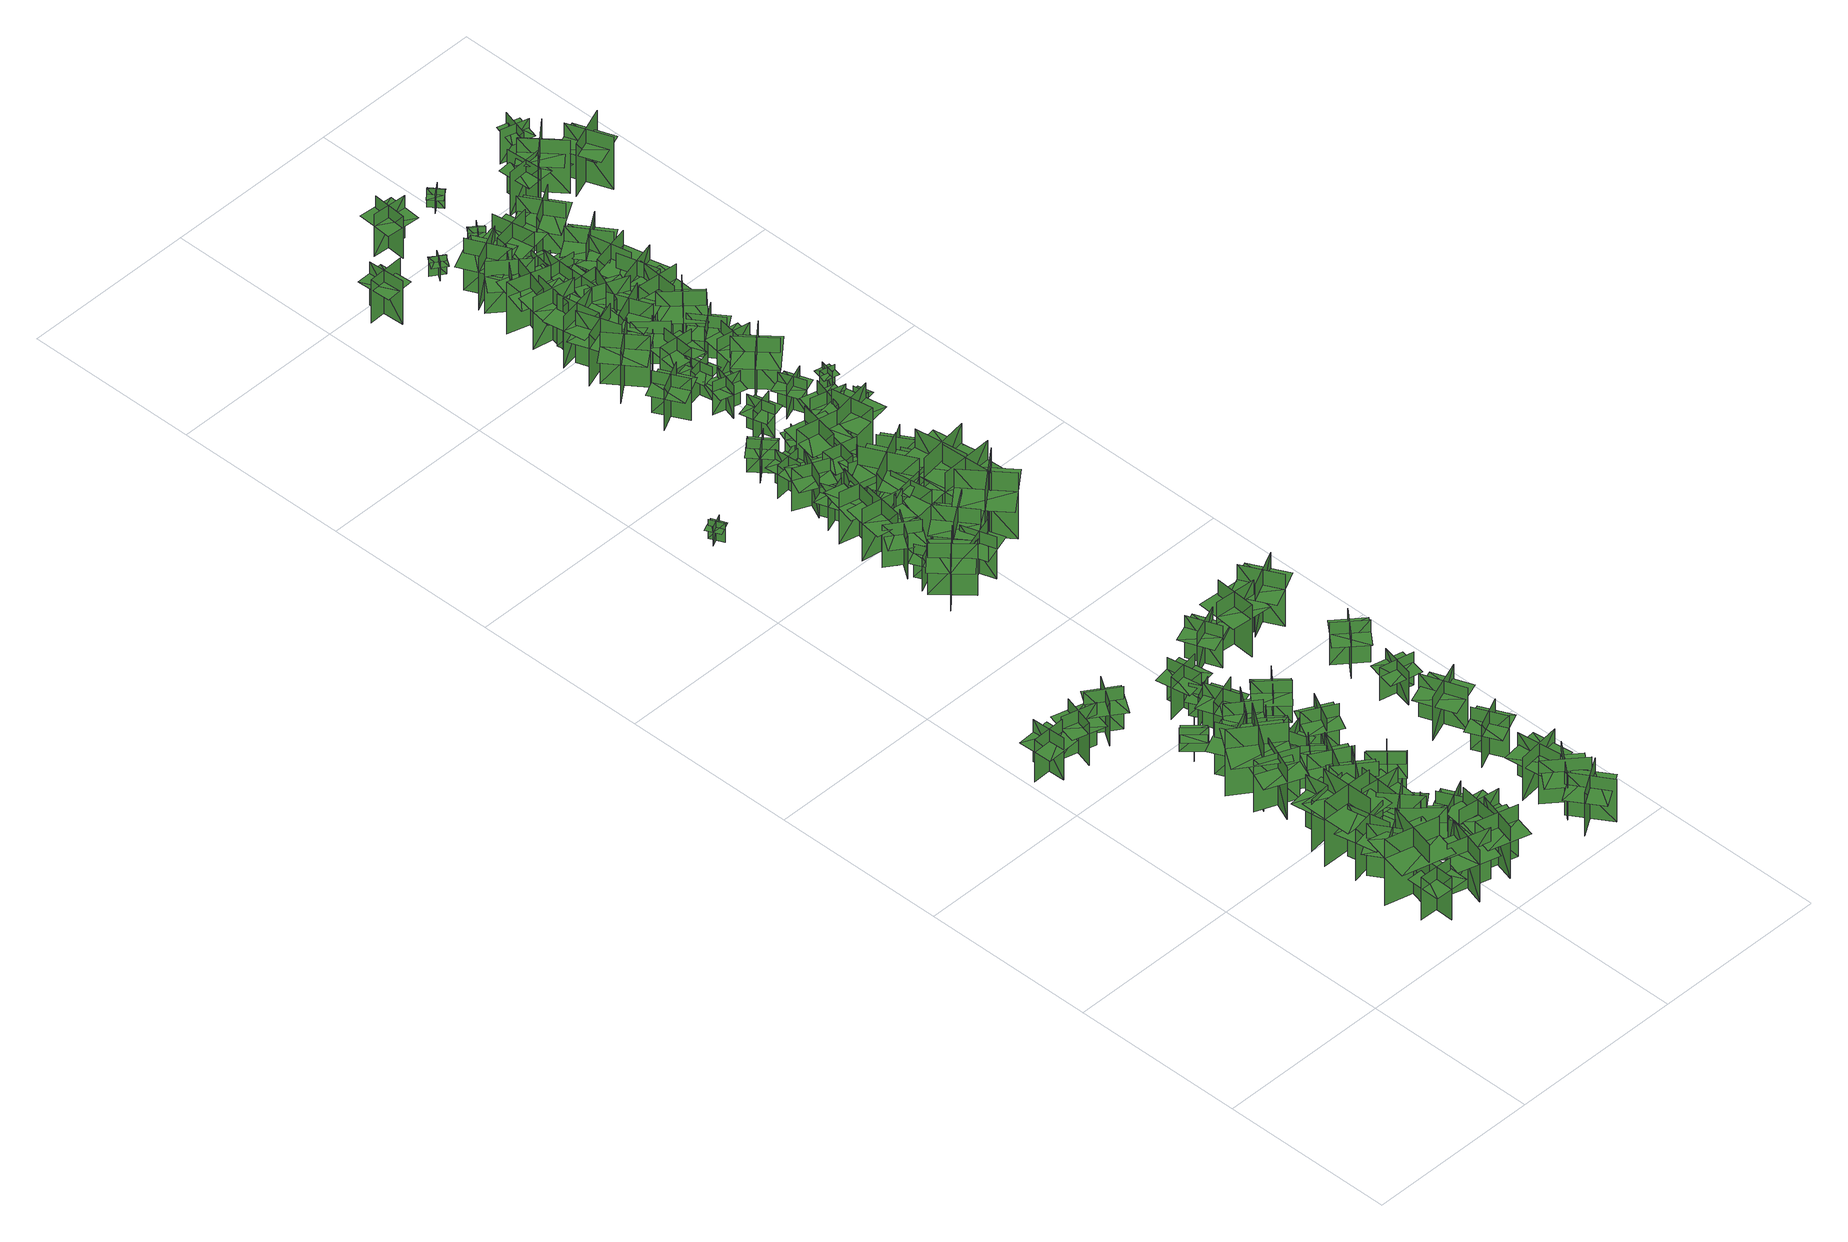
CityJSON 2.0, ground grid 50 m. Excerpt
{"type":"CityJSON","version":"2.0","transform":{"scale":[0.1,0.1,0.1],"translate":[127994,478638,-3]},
"CityObjects":{
"tree1":{"type":"SolitaryVegetationObject","geometry":[{"type":"MultiSurface","lod":"1","boundaries":[[[0,1,2]],[[0,2,3]],[[4,5,6]],[[4,6,7]],[[8,9,10]],[[8,10,11]],[[8,11,12]],[[8,12,13]]]}]},
"tree2":{"type":"SolitaryVegetationObject","geometry":[{"type":"MultiSurface","lod":"1","boundaries":[[[14,15,16]],[[14,16,17]],[[18,19,20]],[[18,20,21]],[[22,23,24]],[[22,24,25]],[[22,25,26]],[[22,26,27]]]}]},
"tree3":{"type":"SolitaryVegetationObject","geometry":[{"type":"MultiSurface","lod":"1","boundaries":[[[28,29,30]],[[28,30,31]],[[32,33,34]],[[32,34,35]],[[36,37,38]],[[36,38,39]],[[36,39,40]],[[36,40,41]]]}]},
"tree4":{"type":"SolitaryVegetationObject","geometry":[{"type":"MultiSurface","lod":"1","boundaries":[[[42,43,44]],[[42,44,45]],[[46,47,48]],[[46,48,49]],[[50,51,52]],[[50,52,53]],[[50,53,54]],[[50,54,55]]]}]},
"tree5":{"type":"SolitaryVegetationObject","geometry":[{"type":"MultiSurface","lod":"1","boundaries":[[[56,57,58]],[[56,58,59]],[[60,61,62]],[[60,62,63]],[[64,65,66]],[[64,66,67]],[[64,67,68]],[[64,68,69]]]}]},
"tree6":{"type":"SolitaryVegetationObject","geometry":[{"type":"MultiSurface","lod":"1","boundaries":[[[70,71,72]],[[70,72,73]],[[74,75,76]],[[74,76,77]],[[78,79,80]],[[78,80,81]],[[78,81,82]],[[78,82,83]]]}]},
"tree7":{"type":"SolitaryVegetationObject","geometry":[{"type":"MultiSurface","lod":"1","boundaries":[[[84,85,86]],[[84,86,87]],[[88,89,90]],[[88,90,91]],[[92,93,94]],[[92,94,95]],[[92,95,96]],[[92,96,97]]]}]},
"tree8":{"type":"SolitaryVegetationObject","geometry":[{"type":"MultiSurface","lod":"1","boundaries":[[[98,99,100]],[[98,100,101]],[[102,103,104]],[[102,104,105]],[[106,107,108]],[[106,108,109]],[[106,109,110]],[[106,110,111]]]}]},
"tree9":{"type":"SolitaryVegetationObject","geometry":[{"type":"MultiSurface","lod":"1","boundaries":[[[112,113,114]],[[112,114,115]],[[116,117,118]],[[116,118,119]],[[120,121,122]],[[120,122,123]],[[120,123,124]],[[120,124,125]]]}]},
"tree10":{"type":"SolitaryVegetationObject","geometry":[{"type":"MultiSurface","lod":"1","boundaries":[[[126,127,128]],[[126,128,129]],[[130,131,132]],[[130,132,133]],[[134,135,136]],[[134,136,137]],[[134,137,138]],[[134,138,139]]]}]},
"tree11":{"type":"SolitaryVegetationObject","geometry":[{"type":"MultiSurface","lod":"1","boundaries":[[[140,141,142]],[[140,142,143]],[[144,145,146]],[[144,146,147]],[[148,149,150]],[[148,150,151]],[[148,151,152]],[[148,152,153]]]}]},
"tree12":{"type":"SolitaryVegetationObject","geometry":[{"type":"MultiSurface","lod":"1","boundaries":[[[154,155,156]],[[154,156,157]],[[158,159,160]],[[158,160,161]],[[162,163,164]],[[162,164,165]],[[162,165,166]],[[162,166,167]]]}]},
"tree13":{"type":"SolitaryVegetationObject","geometry":[{"type":"MultiSurface","lod":"1","boundaries":[[[168,169,170]],[[168,170,171]],[[172,173,174]],[[172,174,175]],[[176,177,178]],[[176,178,179]],[[176,179,180]],[[176,180,181]]]}]},
"tree14":{"type":"SolitaryVegetationObject","geometry":[{"type":"MultiSurface","lod":"1","boundaries":[[[182,183,184]],[[182,184,185]],[[186,187,188]],[[186,188,189]],[[190,191,192]],[[190,192,193]],[[190,193,194]],[[190,194,195]]]}]},
"tree15":{"type":"SolitaryVegetationObject","geometry":[{"type":"MultiSurface","lod":"1","boundaries":[[[196,197,198]],[[196,198,199]],[[200,201,202]],[[200,202,203]],[[204,205,206]],[[204,206,207]],[[204,207,208]],[[204,208,209]]]}]},
"tree16":{"type":"SolitaryVegetationObject","geometry":[{"type":"MultiSurface","lod":"1","boundaries":[[[210,211,212]],[[210,212,213]],[[214,215,216]],[[214,216,217]],[[218,219,220]],[[218,220,221]],[[218,221,222]],[[218,222,223]]]}]},
"tree17":{"type":"SolitaryVegetationObject","geometry":[{"type":"MultiSurface","lod":"1","boundaries":[[[224,225,226]],[[224,226,227]],[[228,229,230]],[[228,230,231]],[[232,233,234]],[[232,234,235]],[[232,235,236]],[[232,236,237]]]}]},
"tree18":{"type":"SolitaryVegetationObject","geometry":[{"type":"MultiSurface","lod":"1","boundaries":[[[238,239,240]],[[238,240,241]],[[242,243,244]],[[242,244,245]],[[246,247,248]],[[246,248,249]],[[246,249,250]],[[246,250,251]]]}]},
"tree19":{"type":"SolitaryVegetationObject","geometry":[{"type":"MultiSurface","lod":"1","boundaries":[[[252,253,254]],[[252,254,255]],[[256,257,258]],[[256,258,259]],[[260,261,262]],[[260,262,263]],[[260,263,264]],[[260,264,265]]]}]},
"tree20":{"type":"SolitaryVegetationObject","geometry":[{"type":"MultiSurface","lod":"1","boundaries":[[[266,267,268]],[[266,268,269]],[[270,271,272]],[[270,272,273]],[[274,275,276]],[[274,276,277]],[[274,277,278]],[[274,278,279]]]}]},
"tree21":{"type":"SolitaryVegetationObject","geometry":[{"type":"MultiSurface","lod":"1","boundaries":[[[280,281,282]],[[280,282,283]],[[284,285,286]],[[284,286,287]],[[288,289,290]],[[288,290,291]],[[288,291,292]],[[288,292,293]]]}]},
"tree22":{"type":"SolitaryVegetationObject","geometry":[{"type":"MultiSurface","lod":"1","boundaries":[[[294,295,296]],[[294,296,297]],[[298,299,300]],[[298,300,301]],[[302,303,304]],[[302,304,305]],[[302,305,306]],[[302,306,307]]]}]},
"tree23":{"type":"SolitaryVegetationObject","geometry":[{"type":"MultiSurface","lod":"1","boundaries":[[[308,309,310]],[[308,310,311]],[[312,313,314]],[[312,314,315]],[[316,317,318]],[[316,318,319]],[[316,319,320]],[[316,320,321]]]}]},
"tree24":{"type":"SolitaryVegetationObject","geometry":[{"type":"MultiSurface","lod":"1","boundaries":[[[322,323,324]],[[322,324,325]],[[326,327,328]],[[326,328,329]],[[330,331,332]],[[330,332,333]],[[330,333,334]],[[330,334,335]]]}]},
"tree25":{"type":"SolitaryVegetationObject","geometry":[{"type":"MultiSurface","lod":"1","boundaries":[[[336,337,338]],[[336,338,339]],[[340,341,342]],[[340,342,343]],[[344,345,346]],[[344,346,347]],[[344,347,348]],[[344,348,349]]]}]},
"tree26":{"type":"SolitaryVegetationObject","geometry":[{"type":"MultiSurface","lod":"1","boundaries":[[[350,351,352]],[[350,352,353]],[[354,355,356]],[[354,356,357]],[[358,359,360]],[[358,360,361]],[[358,361,362]],[[358,362,363]]]}]},
"tree27":{"type":"SolitaryVegetationObject","geometry":[{"type":"MultiSurface","lod":"1","boundaries":[[[364,365,366]],[[364,366,367]],[[368,369,370]],[[368,370,371]],[[372,373,374]],[[372,374,375]],[[372,375,376]],[[372,376,377]]]}]},
"tree28":{"type":"SolitaryVegetationObject","geometry":[{"type":"MultiSurface","lod":"1","boundaries":[[[378,379,380]],[[378,380,381]],[[382,383,384]],[[382,384,385]],[[386,387,388]],[[386,388,389]],[[386,389,390]],[[386,390,391]]]}]},
"tree29":{"type":"SolitaryVegetationObject","geometry":[{"type":"MultiSurface","lod":"1","boundaries":[[[392,393,394]],[[392,394,395]],[[396,397,398]],[[396,398,399]],[[400,401,402]],[[400,402,403]],[[400,403,404]],[[400,404,405]]]}]},
"tree30":{"type":"SolitaryVegetationObject","geometry":[{"type":"MultiSurface","lod":"1","boundaries":[[[406,407,408]],[[406,408,409]],[[410,411,412]],[[410,412,413]],[[414,415,416]],[[414,416,417]],[[414,417,418]],[[414,418,419]]]}]},
"tree31":{"type":"SolitaryVegetationObject","geometry":[{"type":"MultiSurface","lod":"1","boundaries":[[[420,421,422]],[[420,422,423]],[[424,425,426]],[[424,426,427]],[[428,429,430]],[[428,430,431]],[[428,431,432]],[[428,432,433]]]}]},
"tree32":{"type":"SolitaryVegetationObject","geometry":[{"type":"MultiSurface","lod":"1","boundaries":[[[434,435,436]],[[434,436,437]],[[438,439,440]],[[438,440,441]],[[442,443,444]],[[442,444,445]],[[442,445,446]],[[442,446,447]]]}]},
"tree33":{"type":"SolitaryVegetationObject","geometry":[{"type":"MultiSurface","lod":"1","boundaries":[[[448,449,450]],[[448,450,451]],[[452,453,454]],[[452,454,455]],[[456,457,458]],[[456,458,459]],[[456,459,460]],[[456,460,461]]]}]},
"tree34":{"type":"SolitaryVegetationObject","geometry":[{"type":"MultiSurface","lod":"1","boundaries":[[[462,463,464]],[[462,464,465]],[[466,467,468]],[[466,468,469]],[[470,471,472]],[[470,472,473]],[[470,473,474]],[[470,474,475]]]}]},
"tree35":{"type":"SolitaryVegetationObject","geometry":[{"type":"MultiSurface","lod":"1","boundaries":[[[476,477,478]],[[476,478,479]],[[480,481,482]],[[480,482,483]],[[484,485,486]],[[484,486,487]],[[484,487,488]],[[484,488,489]]]}]},
"tree36":{"type":"SolitaryVegetationObject","geometry":[{"type":"MultiSurface","lod":"1","boundaries":[[[490,491,492]],[[490,492,493]],[[494,495,496]],[[494,496,497]],[[498,499,500]],[[498,500,501]],[[498,501,502]],[[498,502,503]]]}]},
"tree37":{"type":"SolitaryVegetationObject","geometry":[{"type":"MultiSurface","lod":"1","boundaries":[[[504,505,506]],[[504,506,507]],[[508,509,510]],[[508,510,511]],[[512,513,514]],[[512,514,515]],[[512,515,516]],[[512,516,517]]]}]},
"tree38":{"type":"SolitaryVegetationObject","geometry":[{"type":"MultiSurface","lod":"1","boundaries":[[[518,519,520]],[[518,520,521]],[[522,523,524]],[[522,524,525]],[[526,527,528]],[[526,528,529]],[[526,529,530]],[[526,530,531]]]}]},
"tree39":{"type":"SolitaryVegetationObject","geometry":[{"type":"MultiSurface","lod":"1","boundaries":[[[532,533,534]],[[532,534,535]],[[536,537,538]],[[536,538,539]],[[540,541,542]],[[540,542,543]],[[540,543,544]],[[540,544,545]]]}]},
"tree40":{"type":"SolitaryVegetationObject","geometry":[{"type":"MultiSurface","lod":"1","boundaries":[[[546,547,548]],[[546,548,549]],[[550,551,552]],[[550,552,553]],[[554,555,556]],[[554,556,557]],[[554,557,558]],[[554,558,559]]]}]},
"tree41":{"type":"SolitaryVegetationObject","geometry":[{"type":"MultiSurface","lod":"1","boundaries":[[[560,561,562]],[[560,562,563]],[[564,565,566]],[[564,566,567]],[[568,569,570]],[[568,570,571]],[[568,571,572]],[[568,572,573]]]}]},
"tree42":{"type":"SolitaryVegetationObject","geometry":[{"type":"MultiSurface","lod":"1","boundaries":[[[574,575,576]],[[574,576,577]],[[578,579,580]],[[578,580,581]],[[582,583,584]],[[582,584,585]],[[582,585,586]],[[582,586,587]]]}]},
"tree43":{"type":"SolitaryVegetationObject","geometry":[{"type":"MultiSurface","lod":"1","boundaries":[[[588,589,590]],[[588,590,591]],[[592,593,594]],[[592,594,595]],[[596,597,598]],[[596,598,599]],[[596,599,600]],[[596,600,601]]]}]},
"tree44":{"type":"SolitaryVegetationObject","geometry":[{"type":"MultiSurface","lod":"1","boundaries":[[[602,603,604]],[[602,604,605]],[[606,607,608]],[[606,608,609]],[[610,611,612]],[[610,612,613]],[[610,613,614]],[[610,614,615]]]}]},
"tree45":{"type":"SolitaryVegetationObject","geometry":[{"type":"MultiSurface","lod":"1","boundaries":[[[616,617,618]],[[616,618,619]],[[620,621,622]],[[620,622,623]],[[624,625,626]],[[624,626,627]],[[624,627,628]],[[624,628,629]]]}]},
"tree46":{"type":"SolitaryVegetationObject","geometry":[{"type":"MultiSurface","lod":"1","boundaries":[[[630,631,632]],[[630,632,633]],[[634,635,636]],[[634,636,637]],[[638,639,640]],[[638,640,641]],[[638,641,642]],[[638,642,643]]]}]},
"tree47":{"type":"SolitaryVegetationObject","geometry":[{"type":"MultiSurface","lod":"1","boundaries":[[[644,645,646]],[[644,646,647]],[[648,649,650]],[[648,650,651]],[[652,653,654]],[[652,654,655]],[[652,655,656]],[[652,656,657]]]}]},
"tree48":{"type":"SolitaryVegetationObject","geometry":[{"type":"MultiSurface","lod":"1","boundaries":[[[658,659,660]],[[658,660,661]],[[662,663,664]],[[662,664,665]],[[666,667,668]],[[666,668,669]],[[666,669,670]],[[666,670,671]]]}]},
"tree49":{"type":"SolitaryVegetationObject","geometry":[{"type":"MultiSurface","lod":"1","boundaries":[[[672,673,674]],[[672,674,675]],[[676,677,678]],[[676,678,679]],[[680,681,682]],[[680,682,683]],[[680,683,684]],[[680,684,685]]]}]},
"tree50":{"type":"SolitaryVegetationObject","geometry":[{"type":"MultiSurface","lod":"1","boundaries":[[[686,687,688]],[[686,688,689]],[[690,691,692]],[[690,692,693]],[[694,695,696]],[[694,696,697]],[[694,697,698]],[[694,698,699]]]}]},
"tree51":{"type":"SolitaryVegetationObject","geometry":[{"type":"MultiSurface","lod":"1","boundaries":[[[700,701,702]],[[700,702,703]],[[704,705,706]],[[704,706,707]],[[708,709,710]],[[708,710,711]],[[708,711,712]],[[708,712,713]]]}]},
"tree52":{"type":"SolitaryVegetationObject","geometry":[{"type":"MultiSurface","lod":"1","boundaries":[[[714,715,716]],[[714,716,717]],[[718,719,720]],[[718,720,721]],[[722,723,724]],[[722,724,725]],[[722,725,726]],[[722,726,727]]]}]},
"tree53":{"type":"SolitaryVegetationObject","geometry":[{"type":"MultiSurface","lod":"1","boundaries":[[[728,729,730]],[[728,730,731]],[[732,733,734]],[[732,734,735]],[[736,737,738]],[[736,738,739]],[[736,739,740]],[[736,740,741]]]}]},
"tree54":{"type":"SolitaryVegetationObject","geometry":[{"type":"MultiSurface","lod":"1","boundaries":[[[742,743,744]],[[742,744,745]],[[746,747,748]],[[746,748,749]],[[750,751,752]],[[750,752,753]],[[750,753,754]],[[750,754,755]]]}]},
"tree55":{"type":"SolitaryVegetationObject","geometry":[{"type":"MultiSurface","lod":"1","boundaries":[[[756,757,758]],[[756,758,759]],[[760,761,762]],[[760,762,763]],[[764,765,766]],[[764,766,767]],[[764,767,768]],[[764,768,769]]]}]},
"tree56":{"type":"SolitaryVegetationObject","geometry":[{"type":"MultiSurface","lod":"1","boundaries":[[[770,771,772]],[[770,772,773]],[[774,775,776]],[[774,776,777]],[[778,779,780]],[[778,780,781]],[[778,781,782]],[[778,782,783]]]}]},
"tree57":{"type":"SolitaryVegetationObject","geometry":[{"type":"MultiSurface","lod":"1","boundaries":[[[784,785,786]],[[784,786,787]],[[788,789,790]],[[788,790,791]],[[792,793,794]],[[792,794,795]],[[792,795,796]],[[792,796,797]]]}]},
"tree58":{"type":"SolitaryVegetationObject","geometry":[{"type":"MultiSurface","lod":"1","boundaries":[[[798,799,800]],[[798,800,801]],[[802,803,804]],[[802,804,805]],[[806,807,808]],[[806,808,809]],[[806,809,810]],[[806,810,811]]]}]},
"tree59":{"type":"SolitaryVegetationObject","geometry":[{"type":"MultiSurface","lod":"1","boundaries":[[[812,813,814]],[[812,814,815]],[[816,817,818]],[[816,818,819]],[[820,821,822]],[[820,822,823]],[[820,823,824]],[[820,824,825]]]}]},
"tree60":{"type":"SolitaryVegetationObject","geometry":[{"type":"MultiSurface","lod":"1","boundaries":[[[826,827,828]],[[826,828,829]],[[830,831,832]],[[830,832,833]],[[834,835,836]],[[834,836,837]],[[834,837,838]],[[834,838,839]]]}]},
"tree61":{"type":"SolitaryVegetationObject","geometry":[{"type":"MultiSurface","lod":"1","boundaries":[[[840,841,842]],[[840,842,843]],[[844,845,846]],[[844,846,847]],[[848,849,850]],[[848,850,851]],[[848,851,852]],[[848,852,853]]]}]},
"tree62":{"type":"SolitaryVegetationObject","geometry":[{"type":"MultiSurface","lod":"1","boundaries":[[[854,855,856]],[[854,856,857]],[[858,859,860]],[[858,860,861]],[[862,863,864]],[[862,864,865]],[[862,865,866]],[[862,866,867]]]}]},
"tree63":{"type":"SolitaryVegetationObject","geometry":[{"type":"MultiSurface","lod":"1","boundaries":[[[868,869,870]],[[868,870,871]],[[872,873,874]],[[872,874,875]],[[876,877,878]],[[876,878,879]],[[876,879,880]],[[876,880,881]]]}]},
"tree64":{"type":"SolitaryVegetationObject","geometry":[{"type":"MultiSurface","lod":"1","boundaries":[[[882,883,884]],[[882,884,885]],[[886,887,888]],[[886,888,889]],[[890,891,892]],[[890,892,893]],[[890,893,894]],[[890,894,895]]]}]},
"tree65":{"type":"SolitaryVegetationObject","geometry":[{"type":"MultiSurface","lod":"1","boundaries":[[[896,897,898]],[[896,898,899]],[[900,901,902]],[[900,902,903]],[[904,905,906]],[[904,906,907]],[[904,908,909]],[[904,909,905]]]}]},
"tree66":{"type":"SolitaryVegetationObject","geometry":[{"type":"MultiSurface","lod":"1","boundaries":[[[910,911,912]],[[910,912,913]],[[914,915,916]],[[914,916,917]],[[918,919,920]],[[918,920,921]],[[918,921,922]],[[918,922,923]]]}]},
"tree67":{"type":"SolitaryVegetationObject","geometry":[{"type":"MultiSurface","lod":"1","boundaries":[[[924,925,926]],[[924,926,927]],[[928,929,930]],[[928,930,931]],[[932,933,934]],[[932,934,935]],[[932,935,936]],[[932,936,937]]]}]},
"tree68":{"type":"SolitaryVegetationObject","geometry":[{"type":"MultiSurface","lod":"1","boundaries":[[[938,939,940]],[[938,940,941]],[[942,943,944]],[[942,944,945]],[[946,947,948]],[[946,948,949]],[[946,949,950]],[[946,950,951]]]}]},
"tree69":{"type":"SolitaryVegetationObject","geometry":[{"type":"MultiSurface","lod":"1","boundaries":[[[952,953,954]],[[952,954,955]],[[956,957,958]],[[956,958,959]],[[960,961,962]],[[960,962,963]],[[960,963,964]],[[960,964,965]]]}]},
"tree70":{"type":"SolitaryVegetationObject","geometry":[{"type":"MultiSurface","lod":"1","boundaries":[[[966,967,968]],[[966,968,969]],[[970,971,972]],[[970,972,973]],[[974,975,976]],[[974,976,977]],[[974,977,978]],[[974,978,979]]]}]},
"tree71":{"type":"SolitaryVegetationObject","geometry":[{"type":"MultiSurface","lod":"1","boundaries":[[[980,981,982]],[[980,982,983]],[[984,985,986]],[[984,986,987]],[[988,989,990]],[[988,990,991]],[[988,991,992]],[[988,992,993]]]}]},
"tree72":{"type":"SolitaryVegetationObject","geometry":[{"type":"MultiSurface","lod":"1","boundaries":[[[994,995,996]],[[994,996,997]],[[998,999,1000]],[[998,1000,1001]],[[1002,1003,1004]],[[1002,1004,1005]],[[1002,1005,1006]],[[1002,1006,1007]]]}]},
"tree73":{"type":"SolitaryVegetationObject","geometry":[{"type":"MultiSurface","lod":"1","boundaries":[[[1008,1009,1010]],[[1008,1010,1011]],[[1012,1013,1014]],[[1012,1014,1015]],[[1016,1017,1018]],[[1016,1018,1019]],[[1016,1019,1020]],[[1016,1020,1021]]]}]},
"tree74":{"type":"SolitaryVegetationObject","geometry":[{"type":"MultiSurface","lod":"1","boundaries":[[[1022,1023,1024]],[[1022,1024,1025]],[[1026,1027,1028]],[[1026,1028,1029]],[[1030,1031,1032]],[[1030,1032,1033]],[[1030,1033,1034]],[[1030,1034,1035]]]}]},
"tree75":{"type":"SolitaryVegetationObject","geometry":[{"type":"MultiSurface","lod":"1","boundaries":[[[1036,1037,1038]],[[1036,1038,1039]],[[1040,1041,1042]],[[1040,1042,1043]],[[1044,1045,1046]],[[1044,1046,1047]],[[1044,1047,1048]],[[1044,1048,1049]]]}]},
"tree76":{"type":"SolitaryVegetationObject","geometry":[{"type":"MultiSurface","lod":"1","boundaries":[[[1050,1051,1052]],[[1050,1052,1053]],[[1054,1055,1056]],[[1054,1056,1057]],[[1058,1059,1060]],[[1058,1060,1061]],[[1058,1061,1062]],[[1058,1062,1063]]]}]},
"tree77":{"type":"SolitaryVegetationObject","geometry":[{"type":"MultiSurface","lod":"1","boundaries":[[[1064,1065,1066]],[[1064,1066,1067]],[[1068,1069,1070]],[[1068,1070,1071]],[[1072,1073,1074]],[[1072,1074,1075]],[[1072,1075,1076]],[[1072,1076,1077]]]}]},
"tree78":{"type":"SolitaryVegetationObject","geometry":[{"type":"MultiSurface","lod":"1","boundaries":[[[1078,1079,1080]],[[1078,1080,1081]],[[1082,1083,1084]],[[1082,1084,1085]],[[1086,1087,1088]],[[1086,1088,1089]],[[1086,1089,1090]],[[1086,1090,1091]]]}]},
"tree79":{"type":"SolitaryVegetationObject","geometry":[{"type":"MultiSurface","lod":"1","boundaries":[[[1092,1093,1094]],[[1092,1094,1095]],[[1096,1097,1098]],[[1096,1098,1099]],[[1100,1101,1102]],[[1100,1102,1103]],[[1100,1103,1104]],[[1100,1104,1105]]]}]},
"tree80":{"type":"SolitaryVegetationObject","geometry":[{"type":"MultiSurface","lod":"1","boundaries":[[[1106,1107,1108]],[[1106,1108,1109]],[[1110,1111,1112]],[[1110,1112,1113]],[[1114,1115,1116]],[[1114,1116,1117]],[[1114,1117,1118]],[[1114,1118,1119]]]}]},
"tree81":{"type":"SolitaryVegetationObject","geometry":[{"type":"MultiSurface","lod":"1","boundaries":[[[1120,1121,1122]],[[1120,1122,1123]],[[1124,1125,1126]],[[1124,1126,1127]],[[1128,1129,1130]],[[1128,1130,1131]],[[1128,1131,1132]],[[1128,1132,1133]]]}]},
"tree82":{"type":"SolitaryVegetationObject","geometry":[{"type":"MultiSurface","lod":"1","boundaries":[[[1134,1135,1136]],[[1134,1136,1137]],[[1138,1139,1140]],[[1138,1140,1141]],[[1142,1143,1144]],[[1142,1144,1145]],[[1142,1145,1146]],[[1142,1146,1147]]]}]},
"tree83":{"type":"SolitaryVegetationObject","geometry":[{"type":"MultiSurface","lod":"1","boundaries":[[[1148,1149,1150]],[[1148,1150,1151]],[[1152,1153,1154]],[[1152,1154,1155]],[[1156,1157,1158]],[[1156,1158,1159]],[[1156,1159,1160]],[[1156,1160,1161]]]}]},
"tree84":{"type":"SolitaryVegetationObject","geometry":[{"type":"MultiSurface","lod":"1","boundaries":[[[1162,1163,1164]],[[1162,1164,1165]],[[1166,1167,1168]],[[1166,1168,1169]],[[1170,1171,1172]],[[1170,1172,1173]],[[1170,1173,1174]],[[1170,1174,1175]]]}]},
"tree85":{"type":"SolitaryVegetationObject","geometry":[{"type":"MultiSurface","lod":"1","boundaries":[[[1176,1177,1178]],[[1176,1178,1179]],[[1180,1181,1182]],[[1180,1182,1183]],[[1184,1185,1186]],[[1184,1186,1187]],[[1184,1187,1188]],[[1184,1188,1189]]]}]},
"tree86":{"type":"SolitaryVegetationObject","geometry":[{"type":"MultiSurface","lod":"1","boundaries":[[[1190,1191,1192]],[[1190,1192,1193]],[[1194,1195,1196]],[[1194,1196,1197]],[[1198,1199,1200]],[[1198,1200,1201]],[[1198,1201,1202]],[[1198,1202,1203]]]}]},
"tree87":{"type":"SolitaryVegetationObject","geometry":[{"type":"MultiSurface","lod":"1","boundaries":[[[1204,1205,1206]],[[1204,1206,1207]],[[1208,1209,1210]],[[1208,1210,1211]],[[1212,1213,1214]],[[1212,1214,1215]],[[1212,1215,1216]],[[1212,1216,1217]]]}]},
"tree88":{"type":"SolitaryVegetationObject","geometry":[{"type":"MultiSurface","lod":"1","boundaries":[[[1218,1219,1220]],[[1218,1220,1221]],[[1222,1223,1224]],[[1222,1224,1225]],[[1226,1227,1228]],[[1226,1228,1229]],[[1226,1229,1230]],[[1226,1230,1231]]]}]},
"tree89":{"type":"SolitaryVegetationObject","geometry":[{"type":"MultiSurface","lod":"1","boundaries":[[[1232,1233,1234]],[[1232,1234,1235]],[[1236,1237,1238]],[[1236,1238,1239]],[[1240,1241,1242]],[[1240,1242,1243]],[[1240,1243,1244]],[[1240,1244,1245]]]}]},
"tree90":{"type":"SolitaryVegetationObject","geometry":[{"type":"MultiSurface","lod":"1","boundaries":[[[1246,1247,1248]],[[1246,1248,1249]],[[1250,1251,1252]],[[1250,1252,1253]],[[1254,1255,1256]],[[1254,1256,1257]],[[1254,1257,1258]],[[1254,1258,1259]]]}]},
"tree91":{"type":"SolitaryVegetationObject","geometry":[{"type":"MultiSurface","lod":"1","boundaries":[[[1260,1261,1262]],[[1260,1262,1263]],[[1264,1265,1266]],[[1264,1266,1267]],[[1268,1269,1270]],[[1268,1270,1271]],[[1268,1271,1272]],[[1268,1272,1273]]]}]},
"tree92":{"type":"SolitaryVegetationObject","geometry":[{"type":"MultiSurface","lod":"1","boundaries":[[[1274,1275,1276]],[[1274,1276,1277]],[[1278,1279,1280]],[[1278,1280,1281]],[[1282,1283,1284]],[[1282,1284,1285]],[[1282,1285,1286]],[[1282,1286,1287]]]}]},
"tree93":{"type":"SolitaryVegetationObject","geometry":[{"type":"MultiSurface","lod":"1","boundaries":[[[1288,1289,1290]],[[1288,1290,1291]],[[1292,1293,1294]],[[1292,1294,1295]],[[1296,1297,1298]],[[1296,1298,1299]],[[1296,1299,1300]],[[1296,1300,1301]]]}]},
"tree94":{"type":"SolitaryVegetationObject","geometry":[{"type":"MultiSurface","lod":"1","boundaries":[[[1302,1303,1304]],[[1302,1304,1305]],[[1306,1307,1308]],[[1306,1308,1309]],[[1310,1311,1312]],[[1310,1312,1313]],[[1310,1313,1314]],[[1310,1314,1315]]]}]},
"tree95":{"type":"SolitaryVegetationObject","geometry":[{"type":"MultiSurface","lod":"1","boundaries":[[[1316,1317,1318]],[[1316,1318,1319]],[[1320,1321,1322]],[[1320,1322,1323]],[[1324,1325,1326]],[[1324,1326,1327]],[[1324,1327,1328]],[[1324,1328,1329]]]}]},
"tree96":{"type":"SolitaryVegetationObject","geometry":[{"type":"MultiSurface","lod":"1","boundaries":[[[1330,1331,1332]],[[1330,1332,1333]],[[1334,1335,1336]],[[1334,1336,1337]],[[1338,1339,1340]],[[1338,1340,1341]],[[1338,1341,1342]],[[1338,1342,1343]]]}]},
"tree97":{"type":"SolitaryVegetationObject","geometry":[{"type":"MultiSurface","lod":"1","boundaries":[[[1344,1345,1346]],[[1344,1346,1347]],[[1348,1349,1350]],[[1348,1350,1351]],[[1352,1353,1354]],[[1352,1354,1355]],[[1352,1355,1356]],[[1352,1356,1357]]]}]},
"tree98":{"type":"SolitaryVegetationObject","geometry":[{"type":"MultiSurface","lod":"1","boundaries":[[[1358,1359,1360]],[[1358,1360,1361]],[[1362,1363,1364]],[[1362,1364,1365]],[[1366,1367,1368]],[[1366,1368,1369]],[[1366,1369,1370]],[[1366,1370,1371]]]}]},
"tree99":{"type":"SolitaryVegetationObject","geometry":[{"type":"MultiSurface","lod":"1","boundaries":[[[1372,1373,1374]],[[1372,1374,1375]],[[1376,1377,1378]],[[1376,1378,1379]],[[1380,1381,1382]],[[1380,1382,1383]],[[1380,1383,1384]],[[1380,1384,1385]]]}]},
"tree100":{"type":"SolitaryVegetationObject","geometry":[{"type":"MultiSurface","lod":"1","boundaries":[[[1386,1387,1388]],[[1386,1388,1389]],[[1390,1391,1392]],[[1390,1392,1393]],[[1394,1395,1396]],[[1394,1396,1397]],[[1394,1397,1398]],[[1394,1398,1399]]]}]},
"tree101":{"type":"SolitaryVegetationObject","geometry":[{"type":"MultiSurface","lod":"1","boundaries":[[[1400,1401,1402]],[[1400,1402,1403]],[[1404,1405,1406]],[[1404,1406,1407]],[[1408,1409,1410]],[[1408,1410,1411]],[[1408,1411,1412]],[[1408,1412,1413]]]}]},
"tree102":{"type":"SolitaryVegetationObject","geometry":[{"type":"MultiSurface","lod":"1","boundaries":[[[1414,1415,1416]],[[1414,1416,1417]],[[1418,1419,1420]],[[1418,1420,1421]],[[1422,1423,1424]],[[1422,1424,1425]],[[1422,1425,1426]],[[1422,1426,1427]]]}]},
"tree103":{"type":"SolitaryVegetationObject","geometry":[{"type":"MultiSurface","lod":"1","boundaries":[[[1428,1429,1430]],[[1428,1430,1431]],[[1432,1433,1434]],[[1432,1434,1435]],[[1436,1437,1438]],[[1436,1438,1439]],[[1436,1439,1440]],[[1436,1440,1441]]]}]},
"tree104":{"type":"SolitaryVegetationObject","geometry":[{"type":"MultiSurface","lod":"1","boundaries":[[[1442,1443,1444]],[[1442,1444,1445]],[[1446,1447,1448]],[[1446,1448,1449]],[[1450,1451,1452]],[[1450,1452,1453]],[[1450,1454,1455]],[[1450,1455,1451]]]}]},
"tree105":{"type":"SolitaryVegetationObject","geometry":[{"type":"MultiSurface","lod":"1","boundaries":[[[1456,1457,1458]],[[1456,1458,1459]],[[1460,1461,1462]],[[1460,1462,1463]],[[1464,1465,1466]],[[1464,1466,1467]],[[1464,1468,1469]],[[1464,1469,1465]]]}]},
"tree106":{"type":"SolitaryVegetationObject","geometry":[{"type":"MultiSurface","lod":"1","boundaries":[[[1470,1471,1472]],[[1470,1472,1473]],[[1474,1475,1476]],[[1474,1476,1477]],[[1478,1479,1480]],[[1478,1480,1481]],[[1478,1481,1482]],[[1478,1482,1483]]]}]},
"tree107":{"type":"SolitaryVegetationObject","geometry":[{"type":"MultiSurface","lod":"1","boundaries":[[[1484,1485,1486]],[[1484,1486,1487]],[[1488,1489,1490]],[[1488,1490,1491]],[[1492,1493,1494]],[[1492,1494,1495]],[[1492,1496,1497]],[[1492,1497,1493]]]}]},
"tree108":{"type":"SolitaryVegetationObject","geometry":[{"type":"MultiSurface","lod":"1","boundaries":[[[1498,1499,1500]],[[1498,1500,1501]],[[1502,1503,1504]],[[1502,1504,1505]],[[1506,1507,1508]],[[1506,1508,1509]],[[1506,1510,1511]],[[1506,1511,1507]]]}]},
"tree109":{"type":"SolitaryVegetationObject","geometry":[{"type":"MultiSurface","lod":"1","boundaries":[[[1512,1513,1514]],[[1512,1514,1515]],[[1516,1517,1518]],[[1516,1518,1519]],[[1520,1521,1522]],[[1520,1522,1523]],[[1520,1521,1524]],[[1520,1524,1525]]]}]}
},
"vertices":[
[396,129,21],[297,131,21],[297,131,160],[396,129,160],[351,177,21],[348,78,21],[348,78,160],[351,177,160],[351,177,121],[301,179,121],[298,79,121],[348,78,121],[398,76,121],[401,176,121],
[64,1104,19],[60,1203,19],[60,1203,157],[64,1104,157],[109,1152,19],[10,1149,19],[10,1149,157],[109,1152,157],[109,1152,118],[107,1202,118],[8,1198,118],[10,1149,118],[11,1099,118],[111,1103,118],
[337,142,19],[375,292,19],[375,292,234],[337,142,234],[426,194,19],[275,232,19],[275,232,234],[426,194,234],[426,194,174],[445,269,174],[294,307,174],[275,232,174],[257,157,174],[407,119,174],
[305,252,22],[410,314,22],[410,314,191],[305,252,191],[384,232,22],[321,336,22],[321,336,191],[384,232,191],[384,232,144],[436,263,144],[374,367,144],[321,336,144],[269,305,144],[332,201,144],
[361,298,23],[338,417,23],[338,417,192],[361,298,192],[407,365,23],[288,342,23],[288,342,192],[407,365,192],[407,365,145],[396,424,145],[276,402,145],[288,342,145],[299,282,145],[419,305,145],
[355,358,22],[355,513,22],[355,513,237],[355,358,237],[428,430,22],[273,431,22],[273,431,237],[428,430,237],[428,430,177],[429,507,177],[274,508,177],[273,431,177],[273,353,177],[428,353,177],
[402,145,21],[519,111,21],[519,111,190],[402,145,190],[441,74,21],[475,191,21],[475,191,190],[441,74,190],[441,74,143],[500,57,143],[534,174,143],[475,191,143],[417,208,143],[383,91,143],
[362,443,22],[346,564,22],[346,564,191],[362,443,191],[411,507,22],[291,491,22],[291,491,191],[411,507,191],[411,507,144],[403,568,144],[283,552,144],[291,491,144],[299,431,144],[419,447,144],
[170,1191,20],[144,1095,20],[144,1095,159],[170,1191,159],[112,1158,20],[209,1132,20],[209,1132,159],[112,1158,159],[112,1158,120],[100,1110,120],[196,1084,120],[209,1132,120],[222,1180,120],[125,1206,120],
[492,322,20],[406,235,20],[406,235,190],[492,322,190],[411,322,20],[497,236,20],[497,236,190],[411,322,190],[411,322,142],[368,278,142],[454,193,142],[497,236,142],[540,279,142],[453,365,142],
[333,614,22],[380,726,22],[380,726,192],[333,614,192],[408,644,22],[296,691,22],[296,691,192],[408,644,192],[408,644,144],[432,700,144],[319,747,144],[296,691,144],[273,635,144],[385,588,144],
[497,386,22],[400,312,22],[400,312,191],[497,386,191],[417,397,22],[491,301,22],[491,301,191],[417,397,191],[417,397,144],[368,360,144],[442,264,144],[491,301,144],[539,338,144],[465,434,144],
[317,677,19],[407,802,19],[407,802,235],[317,677,235],[419,692,19],[293,783,19],[293,783,235],[419,692,235],[419,692,174],[464,755,174],[338,846,174],[293,783,174],[248,720,174],[373,630,174],
[458,483,23],[448,361,23],[448,361,192],[458,483,192],[396,430,23],[517,421,23],[517,421,192],[396,430,192],[396,430,145],[391,370,145],[512,360,145],[517,421,145],[522,482,145],[401,491,145],
[295,1124,22],[212,1179,22],[212,1179,160],[295,1124,160],[282,1189,22],[227,1106,22],[227,1106,160],[282,1189,160],[282,1189,121],[241,1217,121],[185,1134,121],[227,1106,121],[268,1078,121],[324,1161,121],
[331,855,20],[382,744,20],[382,744,189],[331,855,189],[303,779,20],[413,829,20],[413,829,189],[303,779,189],[303,779,142],[328,723,142],[439,774,142],[413,829,142],[388,885,142],[277,834,142],
[552,77,23],[584,195,23],[584,195,193],[552,77,193],[622,117,23],[505,149,23],[505,149,193],[622,117,193],[622,117,145],[639,175,145],[521,208,145],[505,149,145],[489,91,145],[606,58,145],
[421,458,23],[495,554,23],[495,554,193],[421,458,193],[501,468,23],[405,542,23],[405,542,193],[501,468,193],[501,468,145],[539,516,145],[442,590,145],[405,542,145],[368,494,145],[464,419,145],
[427,530,20],[487,636,20],[487,636,190],[427,530,190],[505,552,20],[399,611,20],[399,611,190],[505,552,190],[505,552,142],[535,605,142],[429,664,142],[399,611,142],[369,558,142],[475,499,142],
[575,257,23],[558,136,23],[558,136,192],[575,257,192],[510,208,23],[631,192,23],[631,192,192],[510,208,192],[510,208,145],[502,148,145],[622,132,145],[631,192,145],[639,252,145],[518,269,145],
[379,970,23],[327,920,23],[327,920,101],[379,970,101],[327,970,23],[377,919,23],[377,919,101],[327,970,101],[329,968,79],[307,947,79],[352,899,79],[375,921,79],[398,942,79],[352,990,79],
[486,622,21],[413,689,21],[413,689,160],[486,622,160],[484,689,21],[417,615,21],[417,615,160],[484,689,160],[484,689,121],[447,722,121],[380,648,121],[417,615,121],[454,581,121],[521,655,121],
[545,320,23],[588,230,23],[588,230,161],[545,320,161],[522,257,23],[612,301,23],[612,301,161],[522,257,161],[522,257,122],[544,213,122],[634,256,122],[612,301,122],[590,346,122],[501,302,122],
[411,713,20],[507,741,20],[507,741,159],[411,713,159],[469,681,20],[441,776,20],[441,776,159],[469,681,159],[469,681,120],[517,695,120],[489,790,120],[441,776,120],[394,763,120],[421,667,120],
[484,831,21],[415,760,21],[415,760,160],[484,831,160],[418,830,21],[490,761,21],[490,761,160],[418,830,160],[418,830,121],[383,795,121],[455,725,121],[490,761,121],[524,797,121],[453,866,121],
[596,467,23],[526,539,23],[526,539,162],[596,467,162],[597,534,23],[526,464,23],[526,464,162],[597,534,162],[597,534,123],[562,569,123],[491,500,123],[526,464,123],[560,429,123],[632,498,123],
[427,839,23],[487,919,23],[487,919,161],[427,839,161],[493,848,23],[414,908,23],[414,908,161],[493,848,161],[493,848,122],[523,888,122],[444,948,122],[414,908,122],[384,868,122],[463,808,122],
[469,902,23],[436,996,23],[436,996,161],[469,902,161],[498,961,23],[404,928,23],[404,928,161],[498,961,161],[498,961,122],[481,1008,122],[387,975,122],[404,928,122],[420,881,122],[514,914,122],
[485,1025,24],[415,991,24],[415,991,131],[485,1025,131],[436,1042,24],[470,972,24],[470,972,131],[436,1042,131],[436,1042,101],[402,1025,101],[435,955,101],[470,972,101],[505,989,101],[471,1059,101],
[498,1082,21],[399,1066,21],[399,1066,159],[498,1082,159],[444,1121,21],[460,1023,21],[460,1023,159],[444,1121,159],[444,1121,121],[395,1113,121],[411,1015,121],[460,1023,121],[509,1031,121],[493,1129,121],
[546,685,24],[592,772,24],[592,772,163],[546,685,163],[609,704,24],[521,750,24],[521,750,163],[609,704,163],[609,704,124],[633,748,124],[545,794,124],[521,750,124],[498,706,124],[586,660,124],
[95,2324,20],[113,2284,20],[113,2284,82],[95,2324,82],[84,2297,20],[125,2315,20],[125,2315,82],[84,2297,82],[84,2297,64],[93,2277,64],[134,2295,64],[125,2315,64],[116,2335,64],[75,2317,64],
[524,844,23],[593,916,23],[593,916,162],[524,844,162],[591,845,23],[519,914,23],[519,914,162],[591,845,162],[591,845,123],[625,881,123],[553,950,123],[519,914,123],[484,878,123],[556,809,123],
[877,33,21],[809,142,21],[809,142,161],[877,33,161],[897,123,21],[788,55,21],[788,55,161],[897,123,161],[892,121,122],[862,168,122],[762,105,122],[792,57,122],[822,10,122],[922,73,122],
[318,1802,19],[399,1712,19],[399,1712,188],[318,1802,188],[313,1721,19],[404,1803,19],[404,1803,188],[313,1721,188],[313,1721,141],[354,1676,141],[444,1757,141],[404,1803,141],[363,1848,141],[273,1767,141],
[893,132,21],[794,214,21],[794,214,161],[893,132,161],[883,223,21],[801,124,21],[801,124,161],[883,223,161],[880,219,122],[837,255,122],[761,164,122],[804,128,122],[847,92,122],[923,183,122],
[387,1852,20],[317,1820,20],[317,1820,128],[387,1852,128],[339,1870,20],[371,1800,20],[371,1800,128],[339,1870,128],[339,1870,98],[303,1854,98],[336,1784,98],[371,1800,98],[406,1816,98],[374,1887,98],
[776,250,21],[904,266,21],[904,266,161],[776,250,161],[849,194,21],[834,322,21],[834,322,161],[849,194,161],[848,199,122],[904,206,122],[890,324,122],[834,317,122],[778,310,122],[792,193,122],
[393,1892,20],[311,1948,20],[311,1948,158],[393,1892,158],[381,1957,20],[324,1875,20],[324,1875,158],[381,1957,158],[381,1957,120],[340,1985,120],[284,1903,120],[324,1875,120],[365,1847,120],[422,1929,120],
[557,1130,21],[650,1167,21],[650,1167,159],[557,1130,159],[618,1103,21],[582,1196,21],[582,1196,159],[618,1103,159],[618,1103,121],[664,1122,121],[628,1214,121],[582,1196,121],[535,1178,121],[572,1085,121],
[362,2047,19],[343,1927,19],[343,1927,189],[362,2047,189],[296,2000,19],[416,1981,19],[416,1981,189],[296,2000,189],[296,2000,141],[287,1940,141],[407,1921,141],[416,1981,141],[426,2041,141],[306,2060,141],
[883,444,22],[792,403,22],[792,403,161],[883,444,161],[821,468,22],[862,377,22],[862,377,161],[821,468,161],[821,468,122],[776,447,122],[817,356,122],[862,377,122],[907,397,122],[866,488,122],
[300,2081,20],[419,2054,20],[419,2054,189],[300,2081,189],[343,2012,20],[370,2131,20],[370,2131,189],[343,2012,189],[343,2012,141],[402,1999,141],[430,2117,141],[370,2131,141],[311,2144,141],[284,2026,141],
[473,1720,19],[442,1815,19],[442,1815,157],[473,1720,157],[503,1779,19],[408,1749,19],[408,1749,157],[503,1779,157],[503,1779,119],[488,1827,119],[393,1796,119],[408,1749,119],[424,1701,119],[518,1732,119],
[368,2115,19],[342,2187,19],[342,2187,126],[368,2115,126],[390,2161,19],[317,2135,19],[317,2135,126],[390,2161,126],[390,2161,96],[377,2197,96],[304,2171,96],[317,2135,96],[330,2098,96],[403,2125,96],
[414,1807,17],[514,1877,17],[514,1877,186],[414,1807,186],[494,1793,17],[424,1892,17],[424,1892,186],[494,1793,186],[494,1793,139],[544,1828,139],[473,1927,139],[424,1892,139],[374,1856,139],[445,1757,139],
[780,555,23],[901,601,23],[901,601,163],[780,555,163],[864,518,23],[819,639,23],[819,639,163],[864,518,163],[863,523,124],[915,543,124],[873,654,124],[821,634,124],[768,614,124],[810,503,124],
[336,2183,18],[378,2274,18],[378,2274,157],[336,2183,157],[399,2206,18],[308,2248,18],[308,2248,157],[399,2206,157],[399,2206,118],[420,2251,118],[329,2293,118],[308,2248,118],[287,2203,118],[378,2161,118],
[358,2268,22],[351,2345,22],[351,2345,129],[358,2268,129],[391,2308,22],[314,2301,22],[314,2301,129],[391,2308,129],[391,2308,99],[388,2346,99],[310,2339,99],[314,2301,99],[318,2262,99],[395,2269,99],
[705,1201,20],[697,1080,20],[697,1080,190],[705,1201,190],[644,1148,20],[765,1140,20],[765,1140,190],[644,1148,190],[644,1148,142],[640,1088,142],[761,1079,142],[765,1140,142],[770,1201,142],[648,1209,142],
[510,2000,16],[390,1983,16],[390,1983,185],[510,2000,185],[446,2049,16],[463,1928,16],[463,1928,185],[446,2049,185],[446,2049,138],[386,2040,138],[403,1920,138],[463,1928,138],[523,1937,138],[506,2057,138],
[830,684,25],[852,782,25],[852,782,133],[830,684,133],[890,724,25],[793,745,25],[793,745,133],[890,724,133],[886,724,103],[896,767,103],[806,787,103],[796,744,103],[787,702,103],[877,682,103],
[518,2101,14],[380,2032,14],[380,2032,229],[518,2101,229],[420,2134,14],[490,1995,14],[490,1995,229],[420,2134,229],[420,2134,169],[351,2099,169],[420,1961,169],[490,1995,169],[559,2030,169],[490,2169,169],
[333,2422,20],[381,2362,20],[381,2362,128],[333,2422,128],[327,2371,20],[387,2419,20],[387,2419,128],[327,2371,128],[327,2371,98],[351,2341,98],[411,2389,98],[387,2419,98],[363,2449,98],[303,2401,98],
[416,2163,18],[508,2125,18],[508,2125,156],[416,2163,156],[441,2102,18],[479,2194,18],[479,2194,156],[441,2102,156],[441,2102,117],[487,2083,117],[525,2175,117],[479,2194,117],[433,2213,117],[395,2121,117],
[871,927,23],[805,852,23],[805,852,161],[871,927,161],[804,923,23],[880,858,23],[880,858,161],[804,923,161],[804,923,123],[772,885,123],[847,820,123],[880,858,123],[912,896,123],[837,961,123],
[500,2215,18],[403,2236,18],[403,2236,156],[500,2215,156],[464,2271,18],[444,2174,18],[444,2174,156],[464,2271,156],[464,2271,117],[416,2281,117],[395,2184,117],[444,2174,117],[492,2163,117],[513,2261,117],
[513,1797,16],[634,1893,16],[634,1893,232],[513,1797,232],[615,1784,16],[519,1906,16],[519,1906,232],[615,1784,232],[615,1784,172],[676,1833,172],[580,1954,172],[519,1906,172],[458,1857,172],[555,1736,172],
[563,1987,16],[571,1832,16],[571,1832,232],[563,1987,232],[493,1911,16],[648,1918,16],[648,1918,232],[493,1911,232],[493,1911,171],[497,1833,171],[652,1841,171],[648,1918,171],[644,1996,171],[490,1988,171],
[512,2290,18],[393,2313,18],[393,2313,187],[512,2290,187],[468,2357,18],[444,2238,18],[444,2238,187],[468,2357,187],[468,2357,140],[408,2369,140],[384,2250,140],[444,2238,140],[504,2226,140],[527,2345,140],
[753,1123,21],[863,1177,21],[863,1177,191],[753,1123,191],[830,1097,21],[776,1206,21],[776,1206,191],[830,1097,191],[830,1097,143],[885,1124,143],[831,1233,143],[776,1206,143],[722,1179,143],[775,1070,143],
[393,2716,17],[304,2671,17],[304,2671,155],[393,2716,155],[330,2737,17],[375,2648,17],[375,2648,155],[330,2737,155],[330,2737,116],[286,2715,116],[330,2626,116],[375,2648,116],[419,2670,116],[375,2759,116],
[496,1984,17],[649,2005,17],[649,2005,232],[496,1984,232],[578,1921,17],[557,2074,17],[557,2074,232],[578,1921,232],[578,1921,172],[655,1932,172],[633,2085,172],[557,2074,172],[480,2064,172],[501,1910,172],
[468,2405,21],[448,2354,21],[448,2354,98],[468,2405,98],[434,2391,21],[485,2371,21],[485,2371,98],[434,2391,98],[434,2391,77],[424,2365,77],[476,2345,77],[485,2371,77],[495,2397,77],[444,2416,77],
[146,3394,13],[140,3500,13],[140,3500,154],[146,3394,154],[202,3457,13],[96,3452,13],[96,3452,154],[202,3457,154],[145,3403,117],[140,3500,117],[98,3498,117],[103,3401,117],[187,3406,117],[182,3503,117],
[607,2088,20],[517,2045,20],[517,2045,158],[607,2088,158],[545,2111,20],[588,2021,20],[588,2021,158],[545,2111,158],[545,2111,119],[500,2089,119],[543,2000,119],[588,2021,119],[632,2043,119],[589,2132,119],
[467,2458,20],[448,2533,20],[448,2533,128],[467,2458,128],[493,2502,20],[418,2483,20],[418,2483,128],[493,2502,128],[493,2502,97],[484,2540,97],[409,2521,97],[418,2483,97],[428,2445,97],[503,2465,97],
[603,2169,18],[517,2118,18],[517,2118,157],[603,2169,157],[538,2185,18],[590,2100,18],[590,2100,157],[538,2185,157],[538,2185,118],[496,2160,118],[547,2074,118],[590,2100,118],[632,2126,118],[581,2211,118],
[399,2887,17],[302,2814,17],[302,2814,186],[399,2887,186],[319,2899,17],[392,2802,17],[392,2802,186],[319,2899,186],[319,2899,139],[270,2863,139],[343,2765,139],[392,2802,139],[441,2838,139],[368,2936,139],
[374,2880,16],[334,2995,16],[334,2995,185],[374,2880,185],[410,2953,16],[295,2913,16],[295,2913,185],[410,2953,185],[410,2953,138],[389,3011,138],[275,2970,138],[295,2913,138],[315,2855,138],[430,2896,138],
[425,2624,18],[500,2604,18],[500,2604,126],[425,2624,126],[451,2579,18],[471,2654,18],[471,2654,126],[451,2579,126],[451,2579,95],[489,2569,95],[508,2644,95],[471,2654,95],[433,2664,95],[414,2589,95],
[558,2354,17],[577,2234,17],[577,2234,186],[558,2354,186],[510,2289,17],[630,2308,17],[630,2308,186],[510,2289,186],[510,2289,139],[519,2229,139],[640,2248,139],[630,2308,139],[621,2368,139],[501,2349,139],
[344,3067,18],[365,2947,18],[365,2947,187],[344,3067,187],[297,3001,18],[417,3022,18],[417,3022,187],[297,3001,187],[297,3001,139],[308,2941,139],[428,2962,139],[417,3022,139],[407,3082,139],[287,3061,139],
[463,2662,18],[448,2738,18],[448,2738,126],[463,2662,126],[492,2705,18],[416,2690,18],[416,2690,126],[492,2705,126],[492,2705,96],[485,2743,96],[409,2728,96],[416,2690,96],[424,2652,96],[500,2667,96],
[577,2421,20],[551,2325,20],[551,2325,158],[577,2421,158],[520,2389,20],[616,2363,20],[616,2363,158],[520,2389,158],[520,2389,119],[507,2340,119],[603,2315,119],[616,2363,119],[629,2411,119],[533,2437,119],
[363,3147,17],[342,3028,17],[342,3028,186],[363,3147,186],[296,3101,17],[416,3080,17],[416,3080,186],[296,3101,186],[296,3101,139],[286,3041,139],[405,3020,139],[416,3080,139],[427,3140,139],[307,3161,139],
[501,2769,19],[402,2778,19],[402,2778,157],[501,2769,157],[459,2820,19],[450,2721,19],[450,2721,157],[459,2820,157],[459,2820,118],[410,2825,118],[400,2726,118],[450,2721,118],[499,2716,118],[509,2815,118],
[409,3151,17],[292,3186,17],[292,3186,186],[409,3151,186],[371,3222,17],[336,3106,17],[336,3106,186],[371,3222,186],[371,3222,139],[312,3240,139],[278,3123,139],[336,3106,139],[394,3088,139],[429,3205,139],
[488,2823,19],[417,2893,19],[417,2893,158],[488,2823,158],[488,2889,19],[418,2818,19],[418,2818,158],[488,2889,158],[488,2889,119],[453,2924,119],[383,2853,119],[418,2818,119],[454,2783,119],[524,2854,119],
[533,2480,25],[606,2506,25],[606,2506,133],[533,2480,133],[580,2458,25],[554,2531,25],[554,2531,133],[580,2458,133],[580,2458,103],[616,2471,103],[590,2544,103],[554,2531,103],[517,2518,103],[543,2445,103],
[390,3283,16],[312,3189,16],[312,3189,185],[390,3283,185],[309,3276,16],[402,3198,16],[402,3198,185],[309,3276,185],[309,3276,137],[270,3229,137],[363,3151,137],[402,3198,137],[441,3245,137],[348,3322,137],
[506,2955,18],[393,2909,18],[393,2909,187],[506,2955,187],[431,2987,18],[478,2874,18],[478,2874,187],[431,2987,187],[431,2987,140],[375,2963,140],[421,2851,140],[478,2874,140],[534,2897,140],[487,3010,140],
[603,2569,18],[524,2661,18],[524,2661,187],[603,2569,187],[610,2649,18],[517,2571,18],[517,2571,187],[610,2649,187],[610,2649,140],[571,2696,140],[478,2617,140],[517,2571,140],[557,2524,140],[650,2603,140],
[333,3370,18],[386,3260,18],[386,3260,187],[333,3370,187],[306,3294,18],[416,3346,18],[416,3346,187],[306,3294,187],[306,3294,140],[332,3239,140],[442,3291,140],[416,3346,140],[390,3401,140],[280,3349,140],
[477,3064,17],[431,2951,17],[431,2951,187],[477,3064,187],[402,3032,17],[515,2987,17],[515,2987,187],[402,3032,187],[402,3032,139],[379,2976,139],[492,2930,139],[515,2987,139],[538,3043,139],[425,3089,139],
[347,3440,17],[311,3465,17],[311,3465,79],[347,3440,79],[342,3469,17],[317,3433,17],[317,3433,79],[342,3469,79],[342,3469,61],[324,3482,61],[299,3445,61],[317,3433,61],[335,3420,61],[360,3456,61],
[573,2738,18],[557,2640,18],[557,2640,157],[573,2738,157],[519,2700,18],[617,2684,18],[617,2684,157],[519,2700,157],[519,2700,118],[510,2651,118],[609,2635,118],[617,2684,118],[625,2733,118],[527,2749,118],
[502,3092,18],[403,3095,18],[403,3095,156],[502,3092,156],[457,3141,18],[454,3041,18],[454,3041,156],[457,3141,156],[457,3141,117],[407,3142,117],[404,3043,117],[454,3041,117],[504,3040,117],[507,3139,117],
[592,2737,18],[535,2819,18],[535,2819,156],[592,2737,156],[604,2802,18],[523,2745,18],[523,2745,156],[604,2802,156],[604,2802,118],[576,2843,118],[494,2786,118],[523,2745,118],[551,2704,118],[633,2762,118],
[708,2386,21],[665,2378,21],[665,2378,82],[708,2386,82],[684,2403,21],[692,2359,21],[692,2359,82],[684,2403,82],[684,2403,65],[662,2398,65],[670,2355,65],[692,2359,65],[714,2363,65],[705,2407,65],
[455,3123,18],[461,3223,18],[461,3223,157],[455,3123,157],[505,3167,18],[406,3173,18],[406,3173,157],[505,3167,157],[505,3167,118],[508,3217,118],[408,3223,118],[406,3173,118],[403,3123,118],[502,3118,118],
[327,3658,10],[319,3559,10],[319,3559,148],[327,3658,148],[276,3615,10],[376,3608,10],[376,3608,148],[276,3615,148],[276,3615,109],[273,3565,109],[372,3558,109],[376,3608,109],[379,3657,109],[280,3665,109],
[604,2818,16],[516,2903,16],[516,2903,185],[604,2818,185],[603,2899,16],[518,2812,16],[518,2812,185],[603,2899,185],[603,2899,138],[559,2941,138],[474,2854,138],[518,2812,138],[562,2769,138],[646,2857,138],
[493,3234,19],[417,3250,19],[417,3250,127],[493,3234,127],[465,3278,19],[449,3202,19],[449,3202,127],[465,3278,127],[465,3278,97],[427,3286,97],[411,3210,97],[449,3202,97],[487,3194,97],[503,3270,97],
[685,2473,20],[694,2516,20],[694,2516,82],[685,2473,82],[709,2489,20],[666,2498,20],[666,2498,82],[709,2489,82],[709,2489,65],[714,2511,65],[671,2520,65],[666,2498,65],[661,2477,65],[705,2467,65],
[562,2884,16],[571,3005,16],[571,3005,185],[562,2884,185],[623,2936,16],[502,2946,16],[502,2946,185],[623,2936,185],[623,2936,138],[628,2997,138],[507,3006,138],[502,2946,138],[497,2885,138],[619,2876,138],
[510,3333,18],[390,3312,18],[390,3312,187],[510,3333,187],[444,3380,18],[465,3260,18],[465,3260,187],[444,3380,187],[444,3380,140],[384,3369,140],[405,3250,140],[465,3260,140],[525,3271,140],[504,3391,140],
[550,3067,16],[582,2950,16],[582,2950,186],[550,3067,186],[509,2997,16],[627,3029,16],[627,3029,186],[509,2997,186],[509,2997,138],[525,2939,138],[643,2970,138],[627,3029,138],[611,3088,138],[494,3056,138],
[577,3043,17],[551,3162,17],[551,3162,186],[577,3043,186],[621,3111,17],[502,3085,17],[502,3085,186],[621,3111,186],[621,3111,139],[608,3170,139],[489,3145,139],[502,3085,139],[515,3026,139],[634,3051,139],
[453,3436,22],[482,3470,22],[482,3470,83],[453,3436,83],[483,3439,22],[449,3467,22],[449,3467,83],[483,3439,83],[483,3439,66],[497,3456,66],[463,3484,66],[449,3467,66],[435,3450,66],[469,3422,66],
[521,3139,18],[621,3207,18],[621,3207,187],[521,3139,187],[600,3123,18],[532,3224,18],[532,3224,187],[600,3123,187],[600,3123,140],[650,3157,140],[582,3258,140],[532,3224,140],[481,3190,140],[550,3089,140],
[593,3278,18],[530,3382,18],[530,3382,187],[593,3278,187],[613,3356,18],[509,3294,18],[509,3294,187],[613,3356,187],[613,3356,140],[582,3408,140],[477,3346,140],[509,3294,140],[540,3241,140],[644,3304,140],
[482,3607,20],[517,3635,20],[517,3635,81],[482,3607,81],[511,3604,20],[484,3638,20],[484,3638,81],[511,3604,81],[511,3604,64],[529,3617,64],[501,3652,64],[484,3638,64],[467,3624,64],[494,3590,64],
[665,3542,9],[671,3436,9],[671,3436,150],[665,3542,150],[610,3479,9],[716,3485,9],[716,3485,150],[610,3479,150],[666,3533,114],[671,3436,114],[713,3438,114],[708,3535,114],[624,3530,114],[629,3433,114],
[767,3429,11],[684,3529,11],[684,3529,184],[767,3429,184],[775,3532,11],[676,3448,11],[676,3448,184],[775,3532,184],[760,3438,139],[684,3529,139],[644,3496,139],[721,3405,139],[799,3471,139],[723,3562,139],
[792,3501,17],[790,3456,17],[790,3456,78],[792,3501,78],[770,3481,17],[814,3479,17],[814,3479,78],[770,3481,78],[770,3481,61],[769,3459,61],[813,3457,61],[814,3479,61],[815,3501,61],[771,3503,61],
[846,3359,15],[800,3480,15],[800,3480,187],[846,3359,187],[887,3453,15],[766,3407,15],[766,3407,187],[887,3453,187],[842,3369,143],[800,3480,143],[752,3462,143],[794,3351,143],[890,3387,143],[848,3499,143],
[781,3656,13],[759,3576,13],[759,3576,123],[781,3656,123],[725,3623,13],[804,3601,13],[804,3601,123],[725,3623,123],[779,3649,95],[759,3576,95],[791,3567,95],[811,3640,95],[748,3657,95],[728,3585,95],
[834,3488,16],[863,3411,16],[863,3411,125],[834,3488,125],[811,3438,16],[888,3466,16],[888,3466,125],[811,3438,125],[832,3487,89],[860,3410,89],[899,3425,89],[871,3502,89],[829,3399,89],[801,3476,89]
]}
